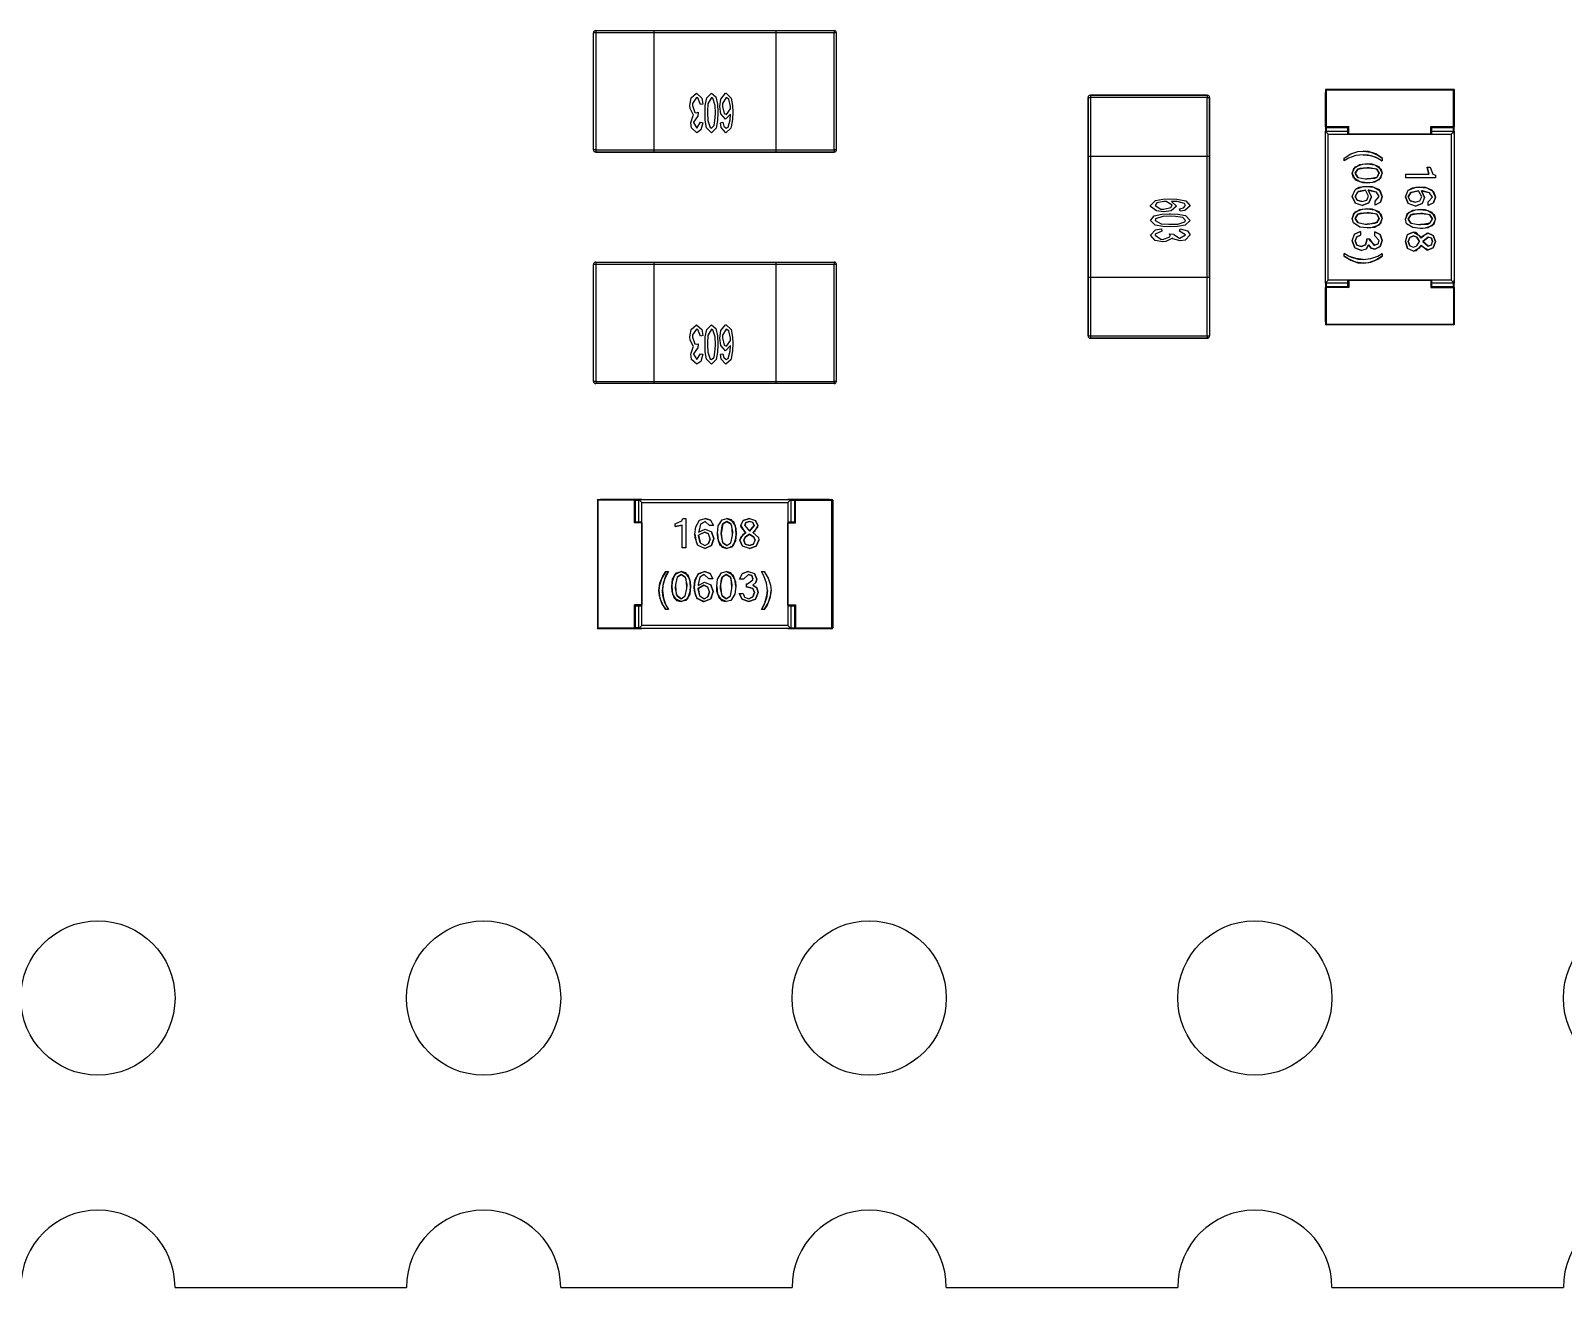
# Model space of a CAD drawing. Extents: x -18.2 to 17, y -12.1 to 12.1.
# Drawn here: x -0.63 to 9.46, y -12.06 to -3.79 of the extents above; entities that cross this region are included whole.
import ezdxf

# ---------------------------------------------------------------- set-up
doc = ezdxf.new("R2010")
doc.units = 0
doc.layers.get('0').update_dxf_attribs({"linetype": 'continuous'})

# ---------------------------------------------------------------- blocks, each defined once
blk = doc.blocks.new('SHAPE006')
at = {"layer": 'Step_Models', "color": 0}
for p, q in [((3.074, -4.576), (3.074, -3.806)), ((3.088, -3.791), (3.474, -3.791)), ((3.474, -3.806), (3.088, -3.806)), ((3.088, -3.806), (3.088, -4.576)), ((3.474, -3.791), (4.274, -3.791)), ((4.274, -3.806), (3.474, -3.806)), ((3.474, -4.576), (3.474, -3.806)), ((4.274, -3.791), (4.659, -3.791)), ((4.274, -3.806), (4.274, -4.576)), ((4.659, -3.806), (4.274, -3.806)), ((4.659, -4.576), (4.659, -3.806)), ((4.673, -3.806), (4.673, -4.576)), ((3.762, -4.328), (3.76, -4.357)), ((3.794, -4.275), (3.778, -4.278)), ((3.778, -4.394), (3.794, -4.397)), ((3.91, -4.397), (3.926, -4.394)), ((3.088, -4.576), (3.474, -4.576)), ((3.088, -4.591), (3.474, -4.591)), ((3.474, -4.591), (3.088, -4.591)), ((3.474, -4.576), (4.274, -4.576)), ((3.474, -4.591), (4.274, -4.591)), ((4.274, -4.591), (3.474, -4.591)), ((4.274, -4.576), (4.659, -4.576)), ((4.274, -4.591), (4.659, -4.591)), ((4.659, -4.591), (4.274, -4.591))]:
    blk.add_line(p, q, dxfattribs=at)
for points in [[(3.088, -3.806), (3.074, -3.806)], [(3.088, -3.791), (3.088, -3.806)], [(3.474, -3.806), (3.474, -3.791)], [(4.274, -3.791), (4.274, -3.806)], [(4.659, -3.791), (4.659, -3.806)], [(4.673, -3.806), (4.659, -3.806)], [(3.709, -4.283), (3.717, -4.234), (3.752, -4.203), (3.753, -4.203)], [(3.752, -4.232), (3.726, -4.27), (3.725, -4.284)], [(3.778, -4.278), (3.76, -4.234), (3.752, -4.232)], [(3.753, -4.203), (3.787, -4.235), (3.794, -4.275)], [(3.753, -4.203), (3.787, -4.235), (3.794, -4.275)], [(3.808, -4.333), (3.809, -4.283), (3.819, -4.234), (3.85, -4.203)], [(3.85, -4.232), (3.827, -4.273), (3.824, -4.322), (3.824, -4.333)], [(3.85, -4.232), (3.827, -4.273), (3.824, -4.322), (3.824, -4.333)], [(3.85, -4.203), (3.88, -4.227)], [(3.877, -4.333), (3.875, -4.283), (3.86, -4.236), (3.85, -4.232)], [(3.88, -4.227), (3.891, -4.276), (3.893, -4.326), (3.893, -4.333)], [(3.88, -4.227), (3.891, -4.276), (3.893, -4.326), (3.893, -4.333)], [(3.906, -4.291), (3.913, -4.241), (3.942, -4.203), (3.947, -4.203)], [(3.948, -4.232), (3.924, -4.271), (3.923, -4.29)], [(3.947, -4.203), (3.981, -4.235), (3.99, -4.284), (3.992, -4.326)], [(3.947, -4.203), (3.981, -4.235), (3.99, -4.284), (3.992, -4.326)], [(3.975, -4.291), (3.965, -4.243), (3.948, -4.232)], [(3.975, -4.291), (3.965, -4.243), (3.948, -4.232)], [(3.733, -4.347), (3.71, -4.304), (3.709, -4.283)], [(3.733, -4.347), (3.71, -4.304), (3.709, -4.283)], [(3.725, -4.284), (3.742, -4.329), (3.751, -4.331)], [(3.725, -4.284), (3.742, -4.329), (3.751, -4.331)], [(3.751, -4.331), (3.762, -4.328)], [(3.85, -4.463), (3.818, -4.43), (3.809, -4.381), (3.808, -4.333)], [(3.824, -4.333), (3.826, -4.383), (3.841, -4.429), (3.85, -4.433)], [(3.824, -4.333), (3.826, -4.383), (3.841, -4.429), (3.85, -4.433)], [(3.893, -4.333), (3.891, -4.383), (3.882, -4.432), (3.85, -4.463)], [(3.869, -4.416), (3.876, -4.366), (3.877, -4.333)], [(3.944, -4.374), (3.913, -4.339), (3.906, -4.291)], [(3.944, -4.374), (3.913, -4.339), (3.906, -4.291)], [(3.923, -4.29), (3.934, -4.337), (3.949, -4.344)], [(3.975, -4.34), (3.944, -4.374)], [(3.975, -4.34), (3.944, -4.374)], [(3.949, -4.344), (3.975, -4.306), (3.975, -4.291)], [(3.949, -4.344), (3.975, -4.306), (3.975, -4.291)], [(3.961, -4.426), (3.974, -4.377), (3.975, -4.34)], [(3.961, -4.426), (3.974, -4.377), (3.975, -4.34)], [(3.992, -4.326), (3.99, -4.376), (3.981, -4.425), (3.978, -4.434)], [(3.715, -4.398), (3.729, -4.35), (3.733, -4.347)], [(3.754, -4.463), (3.72, -4.431), (3.715, -4.398)], [(3.758, -4.357), (3.732, -4.394), (3.732, -4.396)], [(3.732, -4.396), (3.754, -4.433)], [(3.754, -4.433), (3.778, -4.394), (3.778, -4.394)], [(3.794, -4.397), (3.781, -4.445), (3.754, -4.463)], [(3.794, -4.397), (3.781, -4.445), (3.754, -4.463)], [(3.76, -4.357), (3.758, -4.357)], [(3.85, -4.433), (3.869, -4.416)], [(3.946, -4.463), (3.915, -4.429), (3.91, -4.397)], [(3.946, -4.463), (3.915, -4.429), (3.91, -4.397)], [(3.926, -4.394), (3.932, -4.42)], [(3.932, -4.42), (3.947, -4.433)], [(3.978, -4.434), (3.946, -4.463)], [(3.947, -4.433), (3.961, -4.426)], [(3.947, -4.433), (3.961, -4.426)], [(3.088, -4.576), (3.074, -4.576)], [(3.088, -4.576), (3.088, -4.591)], [(3.474, -4.591), (3.474, -4.576)], [(4.274, -4.576), (4.274, -4.591)], [(4.659, -4.576), (4.659, -4.591)], [(4.673, -4.576), (4.659, -4.576)]]:
    blk.add_lwpolyline(points, dxfattribs=at)
for centre, start, end in [((3.088, -3.806), 90, 180), ((3.088, -3.806), 90, 180), ((3.088, -3.806), 90, 180), ((3.088, -3.806), 90, 180), ((4.659, -3.806), 0, 90), ((4.659, -3.806), 0, 90), ((4.659, -3.806), 0, 90), ((4.659, -3.806), 0, 90), ((3.088, -4.576), -180, -90), ((3.088, -4.576), -180, -90), ((3.088, -4.576), -180, -90), ((3.088, -4.576), -180, -90), ((4.659, -4.576), -90, 0), ((4.659, -4.576), -90, 0)]:
    blk.add_arc(centre, 0.015, start, end, dxfattribs=at)
blk = doc.blocks.new('SHAPE012')
at = {"layer": 'Step_Models', "color": 0}
for p, q in [((3.074, -6.1), (3.074, -5.33)), ((3.088, -5.315), (3.474, -5.315)), ((3.474, -5.33), (3.088, -5.33)), ((3.088, -5.33), (3.088, -6.1)), ((3.474, -5.315), (4.274, -5.315)), ((4.274, -5.33), (3.474, -5.33)), ((3.474, -6.1), (3.474, -5.33)), ((4.274, -5.315), (4.659, -5.315)), ((4.274, -5.33), (4.274, -6.1)), ((4.659, -5.33), (4.274, -5.33)), ((4.659, -6.1), (4.659, -5.33)), ((4.673, -5.33), (4.673, -6.1)), ((3.762, -5.852), (3.76, -5.881)), ((3.794, -5.799), (3.778, -5.802)), ((3.778, -5.918), (3.794, -5.921)), ((3.91, -5.921), (3.926, -5.918)), ((3.088, -6.1), (3.474, -6.1)), ((3.474, -6.115), (3.088, -6.115)), ((3.474, -6.1), (4.274, -6.1)), ((4.274, -6.115), (3.474, -6.115)), ((4.274, -6.1), (4.659, -6.1)), ((4.659, -6.115), (4.274, -6.115))]:
    blk.add_line(p, q, dxfattribs=at)
for points in [[(3.088, -5.33), (3.074, -5.33)], [(3.088, -5.315), (3.088, -5.33)], [(3.474, -5.33), (3.474, -5.315)], [(4.274, -5.315), (4.274, -5.33)], [(4.659, -5.315), (4.659, -5.33)], [(4.673, -5.33), (4.659, -5.33)], [(3.709, -5.807), (3.717, -5.758), (3.752, -5.727), (3.753, -5.727)], [(3.753, -5.727), (3.787, -5.759), (3.794, -5.799)], [(3.753, -5.727), (3.787, -5.759), (3.794, -5.799)], [(3.808, -5.857), (3.809, -5.807), (3.819, -5.758), (3.85, -5.727)], [(3.85, -5.727), (3.88, -5.751)], [(3.88, -5.751), (3.891, -5.8), (3.893, -5.85), (3.893, -5.857)], [(3.88, -5.751), (3.891, -5.8), (3.893, -5.85), (3.893, -5.857)], [(3.906, -5.815), (3.913, -5.765), (3.942, -5.727), (3.947, -5.727)], [(3.947, -5.727), (3.981, -5.759), (3.99, -5.808), (3.992, -5.85)], [(3.947, -5.727), (3.981, -5.759), (3.99, -5.808), (3.992, -5.85)], [(3.733, -5.871), (3.71, -5.828), (3.709, -5.807)], [(3.733, -5.871), (3.71, -5.828), (3.709, -5.807)], [(3.752, -5.756), (3.726, -5.794), (3.725, -5.808)], [(3.725, -5.808), (3.742, -5.853), (3.751, -5.855)], [(3.725, -5.808), (3.742, -5.853), (3.751, -5.855)], [(3.751, -5.855), (3.762, -5.852)], [(3.778, -5.802), (3.76, -5.758), (3.752, -5.756)], [(3.85, -5.756), (3.827, -5.797), (3.824, -5.846), (3.824, -5.857)], [(3.85, -5.756), (3.827, -5.797), (3.824, -5.846), (3.824, -5.857)], [(3.877, -5.857), (3.875, -5.807), (3.86, -5.76), (3.85, -5.756)], [(3.944, -5.898), (3.913, -5.863), (3.906, -5.815)], [(3.944, -5.898), (3.913, -5.863), (3.906, -5.815)], [(3.948, -5.756), (3.924, -5.795), (3.923, -5.814)], [(3.923, -5.814), (3.934, -5.861), (3.949, -5.868)], [(3.975, -5.815), (3.965, -5.767), (3.948, -5.756)], [(3.975, -5.815), (3.965, -5.767), (3.948, -5.756)], [(3.949, -5.868), (3.975, -5.83), (3.975, -5.815)], [(3.949, -5.868), (3.975, -5.83), (3.975, -5.815)], [(3.992, -5.85), (3.99, -5.9), (3.981, -5.949), (3.978, -5.958)], [(3.715, -5.922), (3.729, -5.874), (3.733, -5.871)], [(3.754, -5.987), (3.72, -5.955), (3.715, -5.922)], [(3.758, -5.881), (3.732, -5.918), (3.732, -5.92)], [(3.732, -5.92), (3.754, -5.957)], [(3.754, -5.957), (3.778, -5.918), (3.778, -5.918)], [(3.794, -5.921), (3.781, -5.969), (3.754, -5.987)], [(3.794, -5.921), (3.781, -5.969), (3.754, -5.987)], [(3.76, -5.881), (3.758, -5.881)], [(3.85, -5.987), (3.818, -5.954), (3.809, -5.905), (3.808, -5.857)], [(3.824, -5.857), (3.826, -5.907), (3.841, -5.953), (3.85, -5.957)], [(3.824, -5.857), (3.826, -5.907), (3.841, -5.953), (3.85, -5.957)], [(3.893, -5.857), (3.891, -5.907), (3.882, -5.956), (3.85, -5.987)], [(3.85, -5.957), (3.869, -5.94)], [(3.869, -5.94), (3.876, -5.89), (3.877, -5.857)], [(3.946, -5.987), (3.915, -5.953), (3.91, -5.921)], [(3.946, -5.987), (3.915, -5.953), (3.91, -5.921)], [(3.926, -5.918), (3.932, -5.944)], [(3.932, -5.944), (3.947, -5.957)], [(3.975, -5.864), (3.944, -5.898)], [(3.975, -5.864), (3.944, -5.898)], [(3.947, -5.957), (3.961, -5.95)], [(3.947, -5.957), (3.961, -5.95)], [(3.961, -5.95), (3.974, -5.901), (3.975, -5.864)], [(3.961, -5.95), (3.974, -5.901), (3.975, -5.864)], [(3.978, -5.958), (3.946, -5.987)], [(3.088, -6.1), (3.074, -6.1)], [(3.088, -6.1), (3.088, -6.115)], [(3.474, -6.115), (3.474, -6.1)], [(4.274, -6.1), (4.274, -6.115)], [(4.659, -6.1), (4.659, -6.115)], [(4.673, -6.1), (4.659, -6.1)]]:
    blk.add_lwpolyline(points, dxfattribs=at)
for centre, start, end in [((3.088, -5.33), 90, 180), ((3.088, -5.33), 90, 180), ((3.088, -5.33), 90, 180), ((3.088, -5.33), 90, 180), ((4.659, -5.33), 0, 90), ((4.659, -5.33), 0, 90), ((3.088, -6.1), -180, -90), ((3.088, -6.1), -180, -90), ((3.088, -6.1), -180, -90), ((3.088, -6.1), -180, -90), ((4.659, -6.1), -90, 0), ((4.659, -6.1), -90, 0)]:
    blk.add_arc(centre, 0.015, start, end, dxfattribs=at)
blk = doc.blocks.new('SHAPE013')
at = {"layer": 'Step_Models', "color": 0}
for p, q in [((6.331, -4.617), (6.331, -4.231)), ((6.331, -4.231), (6.331, -4.617)), ((6.346, -4.216), (7.116, -4.216)), ((7.116, -4.216), (6.346, -4.216)), ((6.346, -4.231), (6.346, -4.617)), ((7.116, -4.231), (6.346, -4.231)), ((7.116, -4.617), (7.116, -4.231)), ((7.131, -4.617), (7.131, -4.231)), ((7.131, -4.231), (7.131, -4.617)), ((6.331, -5.417), (6.331, -4.617)), ((6.331, -4.617), (6.331, -5.417)), ((6.346, -4.617), (7.116, -4.617)), ((6.346, -4.617), (6.346, -5.417)), ((7.116, -5.417), (7.116, -4.617)), ((7.131, -5.417), (7.131, -4.617)), ((7.131, -4.617), (7.131, -5.417)), ((6.937, -4.98), (6.934, -4.964)), ((6.815, -5.096), (6.818, -5.112)), ((6.868, -5.128), (6.897, -5.13)), ((6.934, -5.112), (6.937, -5.096)), ((6.331, -5.417), (6.331, -5.801)), ((6.331, -5.801), (6.331, -5.417)), ((7.116, -5.417), (6.346, -5.417)), ((6.346, -5.417), (6.346, -5.801)), ((7.116, -5.801), (7.116, -5.417)), ((7.131, -5.417), (7.131, -5.801)), ((6.346, -5.801), (7.116, -5.801)), ((6.346, -5.816), (7.116, -5.816)), ((7.116, -5.816), (6.346, -5.816))]:
    blk.add_line(p, q, dxfattribs=at)
for points in [[(6.331, -4.231), (6.346, -4.231)], [(6.346, -4.216), (6.346, -4.231)], [(7.116, -4.216), (7.116, -4.231)], [(7.116, -4.231), (7.131, -4.231)], [(6.331, -4.617), (6.346, -4.617)], [(7.116, -4.617), (7.131, -4.617)], [(6.743, -4.943), (6.775, -4.909), (6.824, -4.9), (6.866, -4.898)], [(6.743, -4.943), (6.775, -4.909), (6.824, -4.9), (6.866, -4.898)], [(6.831, -4.984), (6.781, -4.977), (6.743, -4.948), (6.743, -4.943)], [(6.831, -4.915), (6.783, -4.925), (6.772, -4.942)], [(6.772, -4.942), (6.811, -4.966), (6.83, -4.967)], [(6.83, -4.967), (6.877, -4.956), (6.884, -4.941)], [(6.83, -4.967), (6.877, -4.956), (6.884, -4.941)], [(6.884, -4.941), (6.846, -4.915), (6.831, -4.915)], [(6.914, -4.946), (6.879, -4.977), (6.831, -4.984)], [(6.866, -4.898), (6.916, -4.9), (6.965, -4.909), (6.974, -4.912)], [(6.866, -4.898), (6.916, -4.9), (6.965, -4.909), (6.974, -4.912)], [(6.966, -4.929), (6.917, -4.916), (6.88, -4.915)], [(6.88, -4.915), (6.914, -4.946)], [(6.88, -4.915), (6.914, -4.946)], [(6.966, -4.929), (6.917, -4.916), (6.88, -4.915)], [(7.003, -4.944), (6.969, -4.975), (6.937, -4.98)], [(6.96, -4.958), (6.973, -4.943)], [(6.973, -4.943), (6.966, -4.929)], [(6.973, -4.943), (6.966, -4.929)], [(6.974, -4.912), (7.003, -4.944)], [(6.974, -4.912), (7.003, -4.944)], [(6.743, -5.04), (6.767, -5.01)], [(6.873, -5.082), (6.823, -5.081), (6.774, -5.071), (6.743, -5.04)], [(6.873, -5.082), (6.823, -5.081), (6.774, -5.071), (6.743, -5.04)], [(6.767, -5.01), (6.816, -4.999), (6.866, -4.997), (6.873, -4.997)], [(6.873, -5.013), (6.823, -5.015), (6.776, -5.03), (6.772, -5.04)], [(6.772, -5.04), (6.813, -5.063), (6.862, -5.066), (6.873, -5.066)], [(6.873, -4.997), (6.923, -4.999), (6.972, -5.008), (7.003, -5.04)], [(6.956, -5.021), (6.906, -5.014), (6.873, -5.013)], [(6.956, -5.021), (6.906, -5.014), (6.873, -5.013)], [(7.003, -5.04), (6.97, -5.072), (6.921, -5.081), (6.873, -5.082)], [(7.003, -5.04), (6.97, -5.072), (6.921, -5.081), (6.873, -5.082)], [(6.873, -5.066), (6.923, -5.064), (6.969, -5.049), (6.973, -5.04)], [(6.873, -5.066), (6.923, -5.064), (6.969, -5.049), (6.973, -5.04)], [(6.934, -4.964), (6.96, -4.958)], [(6.934, -4.964), (6.96, -4.958)], [(6.973, -5.04), (6.956, -5.021)], [(6.743, -5.137), (6.775, -5.103), (6.815, -5.096)], [(6.823, -5.181), (6.774, -5.173), (6.743, -5.138), (6.743, -5.137)], [(6.823, -5.181), (6.774, -5.173), (6.743, -5.138), (6.743, -5.137)], [(6.818, -5.112), (6.774, -5.13), (6.772, -5.138)], [(6.818, -5.112), (6.774, -5.13), (6.772, -5.138)], [(6.772, -5.138), (6.81, -5.164), (6.824, -5.165)], [(6.824, -5.165), (6.869, -5.148), (6.871, -5.139)], [(6.824, -5.165), (6.869, -5.148), (6.871, -5.139)], [(6.871, -5.139), (6.868, -5.128)], [(6.871, -5.139), (6.868, -5.128)], [(6.897, -5.13), (6.897, -5.132)], [(6.897, -5.132), (6.934, -5.158), (6.936, -5.158)], [(6.973, -5.136), (6.934, -5.112), (6.934, -5.112)], [(6.973, -5.136), (6.934, -5.112), (6.934, -5.112)], [(6.936, -5.158), (6.973, -5.136)], [(6.937, -5.096), (6.985, -5.109), (7.003, -5.136)], [(7.003, -5.136), (6.971, -5.17), (6.938, -5.175)], [(7.003, -5.136), (6.971, -5.17), (6.938, -5.175)], [(6.887, -5.157), (6.844, -5.18), (6.823, -5.181)], [(6.887, -5.157), (6.844, -5.18), (6.823, -5.181)], [(6.938, -5.175), (6.89, -5.161), (6.887, -5.157)], [(6.938, -5.175), (6.89, -5.161), (6.887, -5.157)], [(6.346, -5.417), (6.331, -5.417)], [(7.131, -5.417), (7.116, -5.417)], [(6.331, -5.801), (6.346, -5.801)], [(6.346, -5.801), (6.346, -5.816)], [(7.116, -5.801), (7.131, -5.801)], [(7.116, -5.801), (7.116, -5.816)]]:
    blk.add_lwpolyline(points, dxfattribs=at)
for centre, start, end in [((6.346, -4.231), 90, 180), ((6.346, -4.231), 90, 180), ((6.346, -4.231), 90, 180), ((6.346, -4.231), 90, 180), ((7.116, -4.231), 0, 90), ((7.116, -4.231), 0, 90), ((6.346, -5.801), -180, -90), ((6.346, -5.801), -180, -90), ((6.346, -5.801), -180, -90), ((6.346, -5.801), -180, -90), ((7.116, -5.801), -90, 0), ((7.116, -5.801), -90, 0)]:
    blk.add_arc(centre, 0.015, start, end, dxfattribs=at)
blk = doc.blocks.new('SHAPE015')
at = {"layer": 'Step_Models', "color": 0}
for p, q in [((3.099, -6.883), (3.099, -7.723)), ((3.103, -6.878), (3.344, -6.878)), ((3.344, -6.883), (3.103, -6.883)), ((3.103, -6.883), (3.103, -7.723)), ((3.119, -6.878), (3.344, -6.878)), ((3.393, -6.878), (3.119, -6.878)), ((3.344, -7.032), (3.344, -6.883)), ((3.349, -6.883), (3.373, -6.883)), ((3.349, -6.883), (3.349, -7.027)), ((3.349, -7.027), (3.349, -6.883)), ((3.373, -6.878), (4.373, -6.878)), ((3.373, -6.883), (3.373, -6.878)), ((3.373, -6.878), (3.393, -6.897)), ((3.373, -7.027), (3.373, -6.883)), ((3.393, -6.897), (4.354, -6.897)), ((3.393, -7.707), (3.393, -6.897)), ((4.628, -6.878), (4.354, -6.878)), ((4.373, -6.878), (4.354, -6.897)), ((4.354, -6.897), (4.354, -7.707)), ((4.373, -6.878), (4.373, -6.883)), ((4.373, -6.883), (4.399, -6.883)), ((4.373, -6.883), (4.373, -7.027)), ((4.399, -7.027), (4.399, -6.883)), ((4.399, -6.883), (4.399, -7.027)), ((4.404, -6.878), (4.628, -6.878)), ((4.404, -6.878), (4.644, -6.878)), ((4.404, -6.883), (4.644, -6.883)), ((4.404, -7.032), (4.404, -6.883)), ((4.644, -7.723), (4.644, -6.883)), ((4.649, -6.883), (4.649, -7.723)), ((4.649, -6.883), (4.649, -7.723)), ((3.393, -7.032), (3.344, -7.032)), ((3.349, -7.027), (3.373, -7.027)), ((3.389, -7.027), (3.349, -7.027)), ((3.373, -7.027), (3.389, -7.027)), ((3.393, -7.032), (3.393, -7.572)), ((3.611, -7.056), (3.611, -7.037)), ((3.657, -7.197), (3.657, -7.046)), ((3.662, -7.002), (3.681, -7.002)), ((3.681, -7.002), (3.681, -7.197)), ((3.863, -7.05), (3.838, -7.05)), ((4.354, -7.572), (4.354, -7.032)), ((4.354, -7.032), (4.404, -7.032)), ((4.358, -7.027), (4.373, -7.027)), ((4.399, -7.027), (4.358, -7.027)), ((4.373, -7.027), (4.399, -7.027)), ((3.681, -7.197), (3.657, -7.197)), ((3.55, -7.352), (3.567, -7.352)), ((4.18, -7.352), (4.197, -7.352)), ((3.859, -7.4), (3.834, -7.4)), ((4.061, -7.402), (4.036, -7.402)), ((4.082, -7.454), (4.082, -7.434)), ((4.082, -7.434), (4.088, -7.434)), ((4.092, -7.454), (4.082, -7.454)), ((4.034, -7.496), (4.059, -7.496)), ((3.393, -7.572), (3.344, -7.572)), ((3.344, -7.723), (3.344, -7.572)), ((3.349, -7.577), (3.349, -7.723)), ((3.349, -7.723), (3.349, -7.577)), ((3.349, -7.577), (3.389, -7.577)), ((3.373, -7.723), (3.373, -7.577)), ((3.567, -7.603), (3.55, -7.603)), ((4.197, -7.603), (4.18, -7.603)), ((4.354, -7.572), (4.404, -7.572)), ((4.358, -7.577), (4.399, -7.577)), ((4.373, -7.577), (4.373, -7.723)), ((4.399, -7.723), (4.399, -7.577)), ((4.399, -7.577), (4.399, -7.723)), ((4.404, -7.572), (4.404, -7.723)), ((3.103, -7.723), (3.344, -7.723)), ((3.103, -7.728), (3.344, -7.728)), ((3.119, -7.728), (3.393, -7.728)), ((3.344, -7.728), (3.119, -7.728)), ((3.373, -7.723), (3.349, -7.723)), ((3.349, -7.723), (3.373, -7.723)), ((3.373, -7.728), (3.393, -7.707)), ((3.373, -7.728), (3.373, -7.723)), ((4.373, -7.728), (3.373, -7.728)), ((4.354, -7.707), (3.393, -7.707)), ((4.354, -7.707), (4.373, -7.728)), ((4.354, -7.728), (4.628, -7.728)), ((4.373, -7.723), (4.399, -7.723)), ((4.373, -7.723), (4.373, -7.728)), ((4.404, -7.723), (4.644, -7.723)), ((4.628, -7.728), (4.404, -7.728)), ((4.404, -7.728), (4.644, -7.728))]:
    blk.add_line(p, q, dxfattribs=at)
for points in [[(3.103, -6.883), (3.099, -6.883)], [(3.103, -6.878), (3.103, -6.883)], [(3.344, -6.878), (3.349, -6.883)], [(3.344, -6.878), (3.344, -6.883)], [(3.349, -6.883), (3.344, -6.883)], [(4.399, -6.883), (4.404, -6.883)], [(4.404, -6.878), (4.404, -6.883)], [(4.644, -6.883), (4.644, -6.878)], [(4.644, -6.883), (4.649, -6.883)], [(3.349, -7.027), (3.344, -7.032)], [(3.389, -7.027), (3.393, -7.032)], [(3.611, -7.037), (3.655, -7.019), (3.662, -7.002)], [(3.657, -7.046), (3.611, -7.056)], [(3.611, -7.056), (3.657, -7.046)], [(3.742, -7.107), (3.747, -7.058), (3.771, -7.015), (3.809, -7.002)], [(3.779, -7.04), (3.767, -7.088), (3.766, -7.094)], [(3.808, -7.022), (3.779, -7.04)], [(3.779, -7.04), (3.808, -7.022)], [(3.838, -7.05), (3.808, -7.022)], [(3.809, -7.002), (3.845, -7.014)], [(3.845, -7.014), (3.809, -7.002)], [(3.845, -7.014), (3.863, -7.05)], [(3.89, -7.101), (3.895, -7.052), (3.921, -7.011), (3.952, -7.002)], [(3.915, -7.101), (3.92, -7.052), (3.925, -7.039)], [(3.925, -7.039), (3.916, -7.088), (3.915, -7.101)], [(3.925, -7.039), (3.952, -7.022)], [(3.952, -7.022), (3.925, -7.039)], [(3.952, -7.002), (3.996, -7.023), (4.012, -7.069), (4.014, -7.101)], [(4.014, -7.101), (4.009, -7.052), (3.983, -7.011), (3.952, -7.002)], [(3.952, -7.022), (3.979, -7.039)], [(3.979, -7.039), (3.952, -7.022)], [(3.979, -7.039), (3.989, -7.088), (3.989, -7.101)], [(3.989, -7.101), (3.984, -7.052), (3.979, -7.039)], [(4.045, -7.05), (4.06, -7.016)], [(4.077, -7.096), (4.046, -7.059), (4.045, -7.05)], [(4.045, -7.05), (4.069, -7.091), (4.077, -7.096)], [(4.06, -7.016), (4.1, -7.002)], [(4.1, -7.002), (4.06, -7.016)], [(4.07, -7.05), (4.078, -7.029)], [(4.078, -7.029), (4.07, -7.05)], [(4.07, -7.05), (4.1, -7.086), (4.1, -7.086)], [(4.078, -7.029), (4.1, -7.022)], [(4.1, -7.022), (4.078, -7.029)], [(4.1, -7.002), (4.141, -7.016)], [(4.123, -7.029), (4.1, -7.022)], [(4.131, -7.05), (4.101, -7.086), (4.1, -7.086)], [(4.1, -7.086), (4.131, -7.05), (4.131, -7.05)], [(4.123, -7.029), (4.131, -7.05)], [(4.131, -7.05), (4.123, -7.029)], [(4.156, -7.05), (4.132, -7.091), (4.124, -7.096)], [(4.124, -7.096), (4.155, -7.059), (4.156, -7.05)], [(4.141, -7.016), (4.156, -7.05)], [(4.156, -7.05), (4.141, -7.016)], [(4.354, -7.032), (4.358, -7.027)], [(4.399, -7.027), (4.404, -7.032)], [(3.759, -7.176), (3.743, -7.129), (3.742, -7.107)], [(3.742, -7.107), (3.749, -7.156), (3.759, -7.176)], [(3.766, -7.094), (3.81, -7.073)], [(3.806, -7.092), (3.766, -7.113)], [(3.777, -7.163), (3.766, -7.115), (3.766, -7.113)], [(3.766, -7.113), (3.776, -7.161), (3.777, -7.163)], [(3.777, -7.163), (3.806, -7.181)], [(3.806, -7.092), (3.832, -7.104)], [(3.832, -7.104), (3.806, -7.092)], [(3.81, -7.073), (3.85, -7.09)], [(3.841, -7.136), (3.832, -7.104)], [(3.841, -7.136), (3.832, -7.168)], [(3.832, -7.168), (3.841, -7.136)], [(3.85, -7.09), (3.867, -7.134)], [(3.867, -7.134), (3.85, -7.09)], [(3.867, -7.134), (3.85, -7.181), (3.85, -7.181)], [(3.85, -7.181), (3.867, -7.135), (3.867, -7.134)], [(3.952, -7.2), (3.908, -7.18), (3.892, -7.133), (3.89, -7.101)], [(3.89, -7.101), (3.895, -7.151), (3.922, -7.192), (3.952, -7.2)], [(3.925, -7.163), (3.916, -7.114), (3.915, -7.101)], [(3.915, -7.101), (3.92, -7.151), (3.925, -7.163)], [(3.952, -7.181), (3.925, -7.163)], [(3.925, -7.163), (3.952, -7.181)], [(4.014, -7.101), (4.009, -7.151), (3.982, -7.192), (3.952, -7.2)], [(3.952, -7.2), (3.996, -7.18), (4.012, -7.133), (4.014, -7.101)], [(3.952, -7.181), (3.979, -7.163)], [(3.979, -7.163), (3.989, -7.114), (3.989, -7.101)], [(4.037, -7.146), (4.062, -7.105), (4.077, -7.096)], [(4.077, -7.096), (4.041, -7.129), (4.037, -7.146)], [(4.055, -7.185), (4.037, -7.146)], [(4.037, -7.146), (4.055, -7.185)], [(4.063, -7.146), (4.072, -7.125)], [(4.072, -7.125), (4.063, -7.146)], [(4.073, -7.171), (4.063, -7.146)], [(4.063, -7.146), (4.073, -7.171)], [(4.072, -7.125), (4.1, -7.107)], [(4.1, -7.107), (4.072, -7.125)], [(4.1, -7.107), (4.129, -7.125)], [(4.129, -7.125), (4.1, -7.107)], [(4.124, -7.096), (4.16, -7.129), (4.163, -7.146)], [(4.128, -7.171), (4.138, -7.146)], [(4.129, -7.125), (4.138, -7.146)], [(4.138, -7.146), (4.129, -7.125)], [(4.163, -7.146), (4.146, -7.185)], [(4.146, -7.185), (4.163, -7.146)], [(3.807, -7.2), (3.762, -7.181), (3.759, -7.176)], [(3.806, -7.181), (3.832, -7.168)], [(3.85, -7.181), (3.807, -7.2)], [(3.807, -7.2), (3.85, -7.181)], [(4.1, -7.2), (4.055, -7.185)], [(4.1, -7.181), (4.073, -7.171)], [(4.073, -7.171), (4.1, -7.181)], [(4.128, -7.171), (4.1, -7.181)], [(4.1, -7.181), (4.128, -7.171)], [(4.146, -7.185), (4.1, -7.2)], [(4.1, -7.2), (4.146, -7.185)], [(3.504, -7.478), (3.511, -7.428), (3.53, -7.382), (3.55, -7.352)], [(3.55, -7.352), (3.524, -7.395), (3.508, -7.442), (3.504, -7.478)], [(3.567, -7.352), (3.544, -7.397), (3.531, -7.445), (3.528, -7.478)], [(3.528, -7.478), (3.534, -7.428), (3.551, -7.381), (3.567, -7.352)], [(3.589, -7.451), (3.594, -7.402), (3.62, -7.361), (3.651, -7.352)], [(3.651, -7.352), (3.607, -7.373), (3.591, -7.419), (3.589, -7.451)], [(3.651, -7.352), (3.695, -7.373), (3.711, -7.419), (3.713, -7.451)], [(3.713, -7.451), (3.708, -7.402), (3.682, -7.361), (3.651, -7.352)], [(3.737, -7.457), (3.742, -7.408), (3.766, -7.365), (3.805, -7.352)], [(3.805, -7.352), (3.76, -7.371), (3.74, -7.416), (3.737, -7.457)], [(3.805, -7.352), (3.841, -7.364)], [(3.841, -7.364), (3.805, -7.352)], [(3.841, -7.364), (3.859, -7.4)], [(3.859, -7.4), (3.841, -7.364)], [(3.886, -7.451), (3.891, -7.402), (3.917, -7.361), (3.948, -7.352)], [(3.948, -7.352), (3.991, -7.373), (4.008, -7.419), (4.01, -7.451)], [(4.01, -7.451), (4.004, -7.402), (3.978, -7.361), (3.948, -7.352)], [(4.036, -7.402), (4.055, -7.365)], [(4.055, -7.365), (4.093, -7.352)], [(4.093, -7.352), (4.055, -7.365)], [(4.093, -7.352), (4.134, -7.366)], [(4.134, -7.366), (4.149, -7.402)], [(4.149, -7.402), (4.134, -7.366)], [(4.219, -7.478), (4.213, -7.428), (4.196, -7.381), (4.18, -7.352)], [(4.197, -7.352), (4.223, -7.395), (4.239, -7.442), (4.243, -7.478)], [(3.651, -7.55), (3.607, -7.53), (3.591, -7.483), (3.589, -7.451)], [(3.589, -7.451), (3.594, -7.501), (3.621, -7.542), (3.651, -7.55)], [(3.624, -7.389), (3.614, -7.438), (3.614, -7.451)], [(3.624, -7.513), (3.614, -7.464), (3.614, -7.451)], [(3.614, -7.451), (3.619, -7.501), (3.624, -7.513)], [(3.624, -7.389), (3.651, -7.372)], [(3.651, -7.372), (3.624, -7.389)], [(3.651, -7.372), (3.678, -7.389)], [(3.678, -7.389), (3.651, -7.372)], [(3.713, -7.451), (3.708, -7.501), (3.681, -7.542), (3.651, -7.55)], [(3.651, -7.55), (3.695, -7.53), (3.711, -7.483), (3.713, -7.451)], [(3.678, -7.389), (3.688, -7.438), (3.688, -7.451)], [(3.688, -7.451), (3.683, -7.402), (3.678, -7.389)], [(3.678, -7.513), (3.688, -7.464), (3.688, -7.451)], [(3.754, -7.526), (3.738, -7.479), (3.737, -7.457)], [(3.737, -7.457), (3.744, -7.506), (3.754, -7.526)], [(3.775, -7.39), (3.762, -7.438), (3.762, -7.444)], [(3.762, -7.444), (3.805, -7.423)], [(3.762, -7.463), (3.801, -7.442)], [(3.801, -7.442), (3.762, -7.463)], [(3.773, -7.513), (3.762, -7.465), (3.762, -7.463)], [(3.762, -7.463), (3.772, -7.511), (3.773, -7.513)], [(3.803, -7.372), (3.775, -7.39)], [(3.801, -7.442), (3.827, -7.454)], [(3.827, -7.454), (3.801, -7.442)], [(3.834, -7.4), (3.803, -7.372)], [(3.803, -7.372), (3.834, -7.4)], [(3.805, -7.423), (3.846, -7.44)], [(3.837, -7.486), (3.827, -7.454)], [(3.846, -7.44), (3.862, -7.484)], [(3.862, -7.484), (3.846, -7.44)], [(3.948, -7.55), (3.904, -7.53), (3.887, -7.483), (3.886, -7.451)], [(3.886, -7.451), (3.891, -7.501), (3.917, -7.542), (3.948, -7.55)], [(3.911, -7.451), (3.916, -7.402), (3.92, -7.389)], [(3.92, -7.389), (3.911, -7.438), (3.911, -7.451)], [(3.92, -7.513), (3.911, -7.464), (3.911, -7.451)], [(3.911, -7.451), (3.916, -7.501), (3.92, -7.513)], [(3.92, -7.389), (3.948, -7.372)], [(3.948, -7.372), (3.92, -7.389)], [(3.948, -7.372), (3.975, -7.389)], [(3.975, -7.389), (3.948, -7.372)], [(4.01, -7.451), (4.004, -7.501), (3.978, -7.542), (3.948, -7.55)], [(3.975, -7.389), (3.984, -7.438), (3.984, -7.451)], [(3.984, -7.451), (3.98, -7.402), (3.975, -7.389)], [(3.975, -7.513), (3.984, -7.464), (3.984, -7.451)], [(4.094, -7.372), (4.061, -7.402)], [(4.061, -7.402), (4.094, -7.372)], [(4.088, -7.434), (4.123, -7.407), (4.124, -7.401)], [(4.123, -7.463), (4.092, -7.454)], [(4.092, -7.454), (4.123, -7.463)], [(4.116, -7.379), (4.094, -7.372)], [(4.094, -7.372), (4.116, -7.379)], [(4.124, -7.401), (4.116, -7.379)], [(4.116, -7.379), (4.124, -7.401)], [(4.142, -7.425), (4.122, -7.442)], [(4.122, -7.442), (4.142, -7.425)], [(4.122, -7.442), (4.149, -7.459)], [(4.149, -7.459), (4.122, -7.442)], [(4.133, -7.491), (4.123, -7.463)], [(4.123, -7.463), (4.133, -7.491)], [(4.149, -7.402), (4.142, -7.425)], [(4.142, -7.425), (4.149, -7.402)], [(4.149, -7.459), (4.159, -7.49)], [(4.159, -7.49), (4.149, -7.459)], [(3.55, -7.603), (3.524, -7.56), (3.508, -7.513), (3.504, -7.478)], [(3.504, -7.478), (3.511, -7.527), (3.531, -7.573), (3.55, -7.603)], [(3.528, -7.478), (3.534, -7.527), (3.551, -7.574), (3.567, -7.603)], [(3.567, -7.603), (3.544, -7.558), (3.531, -7.51), (3.528, -7.478)], [(3.651, -7.531), (3.624, -7.513)], [(3.624, -7.513), (3.651, -7.531)], [(3.651, -7.531), (3.678, -7.513)], [(3.803, -7.55), (3.758, -7.531), (3.754, -7.526)], [(3.754, -7.526), (3.797, -7.55), (3.803, -7.55)], [(3.773, -7.513), (3.802, -7.531)], [(3.827, -7.518), (3.802, -7.531)], [(3.802, -7.531), (3.827, -7.518)], [(3.846, -7.531), (3.803, -7.55)], [(3.803, -7.55), (3.846, -7.531)], [(3.837, -7.486), (3.827, -7.518)], [(3.827, -7.518), (3.837, -7.486)], [(3.862, -7.484), (3.846, -7.531), (3.846, -7.531)], [(3.846, -7.531), (3.862, -7.485), (3.862, -7.484)], [(3.948, -7.531), (3.92, -7.513)], [(3.92, -7.513), (3.948, -7.531)], [(3.948, -7.531), (3.975, -7.513)], [(4.052, -7.535), (4.034, -7.496)], [(4.034, -7.496), (4.052, -7.535)], [(4.096, -7.55), (4.052, -7.535)], [(4.052, -7.535), (4.096, -7.55)], [(4.059, -7.496), (4.068, -7.52)], [(4.068, -7.52), (4.096, -7.531)], [(4.096, -7.531), (4.123, -7.519)], [(4.123, -7.519), (4.096, -7.531)], [(4.141, -7.533), (4.096, -7.55)], [(4.096, -7.55), (4.141, -7.533)], [(4.123, -7.519), (4.133, -7.491)], [(4.133, -7.491), (4.123, -7.519)], [(4.159, -7.49), (4.141, -7.533)], [(4.141, -7.533), (4.159, -7.49)], [(4.18, -7.603), (4.203, -7.558), (4.216, -7.51), (4.219, -7.478)], [(4.219, -7.478), (4.213, -7.527), (4.196, -7.574), (4.18, -7.603)], [(4.243, -7.478), (4.236, -7.527), (4.217, -7.573), (4.197, -7.603)], [(4.197, -7.603), (4.223, -7.56), (4.239, -7.513), (4.243, -7.478)], [(3.344, -7.572), (3.349, -7.577)], [(3.393, -7.572), (3.389, -7.577)], [(4.358, -7.577), (4.354, -7.572)], [(4.399, -7.577), (4.404, -7.572)], [(3.099, -7.723), (3.103, -7.723)], [(3.103, -7.723), (3.103, -7.728)], [(3.349, -7.723), (3.344, -7.728)], [(3.344, -7.728), (3.344, -7.723)], [(3.344, -7.723), (3.349, -7.723)], [(4.404, -7.723), (4.399, -7.723)], [(4.404, -7.723), (4.404, -7.728)], [(4.644, -7.728), (4.644, -7.723)], [(4.644, -7.723), (4.649, -7.723)]]:
    blk.add_lwpolyline(points, dxfattribs=at)
for centre, start, end in [((3.103, -6.883), 90, -180), ((3.103, -6.883), 90, -180), ((3.344, -6.883), 0, 90), ((3.344, -6.883), 0, 90), ((4.404, -6.883), 90, -180), ((4.404, -6.883), 90, -180), ((4.644, -6.883), 0, 90), ((4.644, -6.883), 0, 90), ((3.103, -7.723), 180, -90), ((3.103, -7.723), 180, -90), ((3.344, -7.723), -90, 0), ((3.344, -7.723), -90, 0), ((4.404, -7.723), 180, -90), ((4.404, -7.723), 180, -90), ((4.644, -7.723), -90, 0), ((4.644, -7.723), -90, 0)]:
    blk.add_arc(centre, 0.005, start, end, dxfattribs=at)
blk = doc.blocks.new('SHAPE016')
at = {"layer": 'Step_Models', "color": 0}
for p, q in [((7.894, -4.183), (7.894, -4.423)), ((7.894, -4.198), (7.894, -4.453)), ((7.894, -4.423), (7.894, -4.198)), ((7.899, -4.178), (8.739, -4.178)), ((8.739, -4.178), (7.899, -4.178)), ((7.899, -4.183), (7.899, -4.423)), ((8.739, -4.183), (7.899, -4.183)), ((8.739, -4.423), (8.739, -4.183)), ((8.743, -4.183), (8.743, -4.423)), ((8.743, -4.198), (8.743, -4.423)), ((8.743, -4.473), (8.743, -4.198)), ((7.899, -4.423), (8.049, -4.423)), ((7.899, -4.453), (7.899, -4.428)), ((7.899, -4.428), (7.899, -4.453)), ((8.043, -4.428), (7.899, -4.428)), ((7.899, -4.428), (8.043, -4.428)), ((8.043, -4.453), (8.043, -4.428)), ((8.043, -4.428), (8.043, -4.468)), ((8.049, -4.472), (8.049, -4.423)), ((8.588, -4.472), (8.588, -4.423)), ((8.588, -4.423), (8.739, -4.423)), ((8.594, -4.428), (8.594, -4.453)), ((8.594, -4.468), (8.594, -4.428)), ((8.594, -4.428), (8.739, -4.428)), ((8.739, -4.453), (8.739, -4.428)), ((8.739, -4.428), (8.739, -4.453)), ((7.894, -5.453), (7.894, -4.453)), ((7.894, -4.453), (7.899, -4.453)), ((7.894, -4.453), (7.913, -4.473)), ((7.899, -4.453), (8.043, -4.453)), ((7.913, -4.473), (8.723, -4.473)), ((7.913, -5.433), (7.913, -4.473)), ((8.043, -4.468), (8.043, -4.453)), ((8.588, -4.472), (8.049, -4.472)), ((8.594, -4.453), (8.739, -4.453)), ((8.594, -4.453), (8.594, -4.468)), ((8.743, -4.453), (8.723, -4.473)), ((8.723, -4.473), (8.723, -5.433)), ((8.739, -4.453), (8.743, -4.453)), ((8.743, -4.453), (8.743, -5.453)), ((8.018, -4.647), (8.018, -4.63)), ((8.269, -4.63), (8.269, -4.647)), ((8.424, -4.761), (8.424, -4.736)), ((8.424, -4.736), (8.575, -4.736)), ((8.565, -4.69), (8.584, -4.69)), ((8.619, -4.742), (8.619, -4.761)), ((8.619, -4.761), (8.424, -4.761)), ((8.221, -4.939), (8.221, -4.913)), ((8.571, -4.943), (8.571, -4.918)), ((8.125, -5.113), (8.125, -5.138)), ((8.219, -5.141), (8.219, -5.115)), ((8.167, -5.171), (8.167, -5.162)), ((8.167, -5.162), (8.187, -5.162)), ((8.187, -5.162), (8.187, -5.167)), ((8.018, -5.276), (8.018, -5.259)), ((8.269, -5.259), (8.269, -5.276)), ((7.913, -5.433), (7.894, -5.453)), ((8.723, -5.433), (7.913, -5.433)), ((8.043, -5.453), (8.043, -5.438)), ((8.043, -5.438), (8.043, -5.478)), ((8.049, -5.434), (8.588, -5.434)), ((8.049, -5.434), (8.049, -5.483)), ((8.588, -5.434), (8.588, -5.483)), ((8.594, -5.438), (8.594, -5.453)), ((8.594, -5.478), (8.594, -5.438)), ((8.743, -5.453), (8.723, -5.433)), ((8.743, -5.708), (8.743, -5.433)), ((7.894, -5.453), (7.894, -5.708)), ((7.899, -5.453), (7.894, -5.453)), ((7.894, -5.708), (7.894, -5.483)), ((7.894, -5.483), (7.894, -5.723)), ((7.899, -5.453), (7.899, -5.478)), ((8.043, -5.453), (7.899, -5.453)), ((7.899, -5.478), (8.043, -5.478)), ((8.043, -5.478), (7.899, -5.478)), ((8.049, -5.483), (7.899, -5.483)), ((7.899, -5.483), (7.899, -5.723)), ((8.043, -5.478), (8.043, -5.453)), ((8.588, -5.483), (8.739, -5.483)), ((8.739, -5.453), (8.594, -5.453)), ((8.594, -5.453), (8.594, -5.478)), ((8.594, -5.478), (8.739, -5.478)), ((8.739, -5.478), (8.594, -5.478)), ((8.739, -5.478), (8.739, -5.453)), ((8.739, -5.453), (8.739, -5.478)), ((8.743, -5.453), (8.739, -5.453)), ((8.739, -5.483), (8.739, -5.723)), ((8.743, -5.483), (8.743, -5.708)), ((8.743, -5.483), (8.743, -5.723)), ((7.899, -5.723), (8.739, -5.723)), ((8.739, -5.728), (7.899, -5.728)), ((8.739, -5.728), (7.899, -5.728))]:
    blk.add_line(p, q, dxfattribs=at)
for points in [[(7.899, -4.183), (7.894, -4.183)], [(7.899, -4.178), (7.899, -4.183)], [(8.739, -4.183), (8.739, -4.178)], [(8.743, -4.183), (8.739, -4.183)], [(7.899, -4.428), (7.894, -4.423)], [(7.894, -4.423), (7.899, -4.423)], [(7.899, -4.423), (7.899, -4.428)], [(8.049, -4.423), (8.043, -4.428)], [(8.594, -4.428), (8.588, -4.423)], [(8.743, -4.423), (8.739, -4.428)], [(8.739, -4.428), (8.739, -4.423)], [(8.743, -4.423), (8.739, -4.423)], [(8.049, -4.472), (8.043, -4.468)], [(8.594, -4.468), (8.588, -4.472)], [(8.018, -4.63), (8.061, -4.603), (8.108, -4.587), (8.143, -4.584)], [(8.143, -4.608), (8.094, -4.614), (8.047, -4.631), (8.018, -4.647)], [(8.143, -4.584), (8.193, -4.59), (8.239, -4.61), (8.269, -4.63)], [(8.269, -4.63), (8.226, -4.603), (8.179, -4.587), (8.143, -4.584)], [(8.269, -4.647), (8.224, -4.624), (8.176, -4.61), (8.143, -4.608)], [(8.143, -4.608), (8.193, -4.614), (8.24, -4.631), (8.269, -4.647)], [(8.071, -4.73), (8.091, -4.687), (8.138, -4.67), (8.17, -4.668)], [(8.17, -4.668), (8.12, -4.674), (8.079, -4.7), (8.071, -4.73)], [(8.17, -4.793), (8.12, -4.787), (8.079, -4.761), (8.071, -4.73)], [(8.071, -4.73), (8.091, -4.774), (8.138, -4.791), (8.17, -4.793)], [(8.09, -4.73), (8.108, -4.703)], [(8.108, -4.703), (8.09, -4.73)], [(8.108, -4.758), (8.09, -4.73)], [(8.09, -4.73), (8.108, -4.758)], [(8.108, -4.703), (8.157, -4.694), (8.17, -4.694)], [(8.17, -4.694), (8.12, -4.699), (8.108, -4.703)], [(8.17, -4.668), (8.219, -4.674), (8.26, -4.7), (8.269, -4.73)], [(8.269, -4.73), (8.248, -4.687), (8.202, -4.67), (8.17, -4.668)], [(8.17, -4.694), (8.219, -4.698), (8.232, -4.703)], [(8.232, -4.703), (8.183, -4.694), (8.17, -4.694)], [(8.269, -4.73), (8.248, -4.774), (8.202, -4.791), (8.17, -4.793)], [(8.17, -4.793), (8.219, -4.787), (8.26, -4.761), (8.269, -4.73)], [(8.232, -4.703), (8.249, -4.73)], [(8.249, -4.73), (8.232, -4.703)], [(8.249, -4.73), (8.232, -4.758)], [(8.232, -4.758), (8.249, -4.73)], [(8.575, -4.736), (8.565, -4.69)], [(8.565, -4.69), (8.575, -4.736)], [(8.584, -4.69), (8.602, -4.735), (8.619, -4.742)], [(8.071, -4.882), (8.09, -4.838), (8.095, -4.834)], [(8.095, -4.834), (8.142, -4.818), (8.164, -4.817)], [(8.164, -4.817), (8.115, -4.824), (8.095, -4.834)], [(8.108, -4.758), (8.157, -4.767), (8.17, -4.767)], [(8.108, -4.853), (8.156, -4.841), (8.158, -4.841)], [(8.158, -4.841), (8.11, -4.851), (8.108, -4.853)], [(8.179, -4.881), (8.158, -4.841)], [(8.164, -4.817), (8.213, -4.822), (8.256, -4.846), (8.269, -4.884)], [(8.269, -4.884), (8.25, -4.839), (8.205, -4.82), (8.164, -4.817)], [(8.232, -4.758), (8.183, -4.767), (8.17, -4.767)], [(8.17, -4.767), (8.219, -4.763), (8.232, -4.758)], [(8.231, -4.854), (8.183, -4.842), (8.177, -4.841)], [(8.177, -4.841), (8.198, -4.885)], [(8.198, -4.885), (8.177, -4.841)], [(8.177, -4.841), (8.226, -4.852), (8.231, -4.854)], [(8.421, -4.886), (8.44, -4.842), (8.445, -4.838)], [(8.445, -4.838), (8.492, -4.822), (8.514, -4.821)], [(8.514, -4.821), (8.465, -4.828), (8.445, -4.838)], [(8.514, -4.821), (8.563, -4.826), (8.606, -4.85), (8.619, -4.888)], [(8.619, -4.888), (8.6, -4.844), (8.555, -4.824), (8.514, -4.821)], [(8.09, -4.925), (8.071, -4.882)], [(8.071, -4.882), (8.09, -4.925)], [(8.09, -4.882), (8.108, -4.853)], [(8.108, -4.853), (8.09, -4.882)], [(8.103, -4.907), (8.09, -4.882)], [(8.09, -4.882), (8.103, -4.907)], [(8.137, -4.942), (8.09, -4.926), (8.09, -4.925)], [(8.135, -4.916), (8.103, -4.907)], [(8.103, -4.907), (8.135, -4.916)], [(8.135, -4.916), (8.167, -4.907)], [(8.181, -4.925), (8.137, -4.942)], [(8.137, -4.942), (8.181, -4.925)], [(8.167, -4.907), (8.179, -4.881)], [(8.198, -4.885), (8.181, -4.925)], [(8.181, -4.925), (8.198, -4.885)], [(8.221, -4.913), (8.249, -4.883)], [(8.257, -4.92), (8.221, -4.939)], [(8.249, -4.883), (8.231, -4.854)], [(8.269, -4.884), (8.257, -4.92)], [(8.257, -4.92), (8.269, -4.884)], [(8.44, -4.93), (8.421, -4.886)], [(8.421, -4.886), (8.44, -4.93)], [(8.44, -4.886), (8.458, -4.857)], [(8.458, -4.857), (8.44, -4.886)], [(8.453, -4.911), (8.44, -4.886)], [(8.44, -4.886), (8.453, -4.911)], [(8.487, -4.946), (8.44, -4.93), (8.44, -4.93)], [(8.485, -4.921), (8.453, -4.911)], [(8.453, -4.911), (8.485, -4.921)], [(8.458, -4.857), (8.506, -4.846), (8.508, -4.846)], [(8.508, -4.846), (8.46, -4.856), (8.458, -4.857)], [(8.485, -4.921), (8.517, -4.911)], [(8.531, -4.93), (8.487, -4.946)], [(8.487, -4.946), (8.531, -4.93)], [(8.529, -4.885), (8.508, -4.846)], [(8.517, -4.911), (8.529, -4.885)], [(8.581, -4.859), (8.533, -4.846), (8.527, -4.846)], [(8.527, -4.846), (8.548, -4.889)], [(8.548, -4.889), (8.527, -4.846)], [(8.527, -4.846), (8.576, -4.856), (8.581, -4.859)], [(8.548, -4.889), (8.531, -4.93)], [(8.571, -4.918), (8.599, -4.887)], [(8.599, -4.887), (8.571, -4.918)], [(8.607, -4.925), (8.571, -4.943)], [(8.599, -4.887), (8.581, -4.859)], [(8.619, -4.888), (8.607, -4.925)], [(8.607, -4.925), (8.619, -4.888)], [(8.071, -5.027), (8.091, -4.984), (8.138, -4.967), (8.17, -4.965)], [(8.17, -4.965), (8.12, -4.97), (8.079, -4.997), (8.071, -5.027)], [(8.17, -5.089), (8.12, -5.084), (8.079, -5.057), (8.071, -5.027)], [(8.09, -5.027), (8.108, -5)], [(8.108, -5), (8.09, -5.027)], [(8.108, -5.055), (8.09, -5.027)], [(8.09, -5.027), (8.108, -5.055)], [(8.108, -5), (8.157, -4.991), (8.17, -4.99)], [(8.17, -4.99), (8.12, -4.995), (8.108, -5)], [(8.17, -4.965), (8.219, -4.97), (8.26, -4.997), (8.269, -5.027)], [(8.269, -5.027), (8.248, -4.984), (8.202, -4.967), (8.17, -4.965)], [(8.17, -4.99), (8.219, -4.995), (8.232, -5)], [(8.232, -5), (8.183, -4.991), (8.17, -4.99)], [(8.269, -5.027), (8.248, -5.071), (8.202, -5.087), (8.17, -5.089)], [(8.17, -5.089), (8.219, -5.084), (8.26, -5.058), (8.269, -5.027)], [(8.232, -5), (8.249, -5.027)], [(8.249, -5.027), (8.232, -5)], [(8.249, -5.027), (8.232, -5.055)], [(8.232, -5.055), (8.249, -5.027)], [(8.421, -5.032), (8.441, -4.988), (8.488, -4.971), (8.52, -4.969)], [(8.52, -4.969), (8.47, -4.975), (8.429, -5.001), (8.421, -5.032)], [(8.52, -5.094), (8.47, -5.088), (8.429, -5.062), (8.421, -5.032)], [(8.44, -5.032), (8.458, -5.004)], [(8.458, -5.004), (8.44, -5.032)], [(8.458, -5.059), (8.44, -5.032)], [(8.44, -5.032), (8.458, -5.059)], [(8.458, -5.004), (8.507, -4.995), (8.52, -4.995)], [(8.52, -4.995), (8.47, -5), (8.458, -5.004)], [(8.52, -4.969), (8.569, -4.975), (8.61, -5.001), (8.619, -5.032)], [(8.619, -5.032), (8.598, -4.988), (8.552, -4.971), (8.52, -4.969)], [(8.52, -4.995), (8.569, -5), (8.582, -5.004)], [(8.582, -5.004), (8.533, -4.995), (8.52, -4.995)], [(8.619, -5.032), (8.598, -5.075), (8.552, -5.092), (8.52, -5.094)], [(8.52, -5.094), (8.569, -5.088), (8.61, -5.062), (8.619, -5.032)], [(8.582, -5.004), (8.599, -5.032)], [(8.599, -5.032), (8.582, -5.004)], [(8.582, -5.059), (8.599, -5.032)], [(8.071, -5.175), (8.086, -5.131)], [(8.086, -5.131), (8.125, -5.113)], [(8.125, -5.113), (8.086, -5.131)], [(8.101, -5.148), (8.09, -5.175)], [(8.09, -5.175), (8.101, -5.148)], [(8.125, -5.138), (8.101, -5.148)], [(8.101, -5.148), (8.125, -5.138)], [(8.108, -5.055), (8.157, -5.064), (8.17, -5.064)], [(8.232, -5.055), (8.183, -5.064), (8.17, -5.064)], [(8.17, -5.064), (8.219, -5.059), (8.232, -5.055)], [(8.219, -5.115), (8.256, -5.134)], [(8.256, -5.134), (8.219, -5.115)], [(8.249, -5.173), (8.219, -5.141)], [(8.219, -5.141), (8.249, -5.173)], [(8.256, -5.134), (8.269, -5.173)], [(8.269, -5.173), (8.256, -5.134)], [(8.421, -5.18), (8.436, -5.134)], [(8.436, -5.134), (8.475, -5.117)], [(8.475, -5.117), (8.436, -5.134)], [(8.45, -5.153), (8.475, -5.142)], [(8.475, -5.142), (8.45, -5.153)], [(8.458, -5.059), (8.507, -5.068), (8.52, -5.068)], [(8.475, -5.117), (8.516, -5.141), (8.525, -5.157)], [(8.525, -5.157), (8.492, -5.12), (8.475, -5.117)], [(8.475, -5.142), (8.496, -5.151)], [(8.496, -5.151), (8.475, -5.142)], [(8.582, -5.059), (8.533, -5.068), (8.52, -5.068)], [(8.52, -5.068), (8.569, -5.064), (8.582, -5.059)], [(8.525, -5.157), (8.562, -5.125), (8.571, -5.124)], [(8.571, -5.124), (8.53, -5.149), (8.525, -5.157)], [(8.571, -5.124), (8.605, -5.14)], [(8.605, -5.14), (8.571, -5.124)], [(8.605, -5.14), (8.619, -5.18)], [(8.619, -5.18), (8.605, -5.14)], [(8.088, -5.22), (8.071, -5.175)], [(8.071, -5.175), (8.088, -5.22)], [(8.131, -5.238), (8.088, -5.22)], [(8.088, -5.22), (8.131, -5.238)], [(8.09, -5.175), (8.102, -5.203)], [(8.102, -5.203), (8.09, -5.175)], [(8.102, -5.203), (8.13, -5.213)], [(8.13, -5.213), (8.102, -5.203)], [(8.13, -5.213), (8.158, -5.202)], [(8.158, -5.202), (8.13, -5.213)], [(8.162, -5.229), (8.131, -5.238)], [(8.158, -5.202), (8.167, -5.171)], [(8.167, -5.171), (8.158, -5.202)], [(8.179, -5.202), (8.162, -5.229)], [(8.162, -5.229), (8.179, -5.202)], [(8.196, -5.222), (8.179, -5.202)], [(8.179, -5.202), (8.196, -5.222)], [(8.187, -5.167), (8.214, -5.203), (8.22, -5.203)], [(8.22, -5.203), (8.187, -5.173), (8.187, -5.167)], [(8.219, -5.229), (8.196, -5.222)], [(8.196, -5.222), (8.219, -5.229)], [(8.255, -5.213), (8.219, -5.229)], [(8.219, -5.229), (8.255, -5.213)], [(8.22, -5.203), (8.242, -5.195)], [(8.242, -5.195), (8.22, -5.203)], [(8.242, -5.195), (8.249, -5.173)], [(8.269, -5.173), (8.255, -5.213)], [(8.255, -5.213), (8.269, -5.173)], [(8.436, -5.225), (8.421, -5.18)], [(8.421, -5.18), (8.436, -5.225)], [(8.475, -5.243), (8.436, -5.225)], [(8.44, -5.18), (8.45, -5.153)], [(8.45, -5.153), (8.44, -5.18)], [(8.45, -5.207), (8.44, -5.18)], [(8.44, -5.18), (8.45, -5.207)], [(8.45, -5.207), (8.475, -5.217)], [(8.525, -5.203), (8.492, -5.24), (8.475, -5.243)], [(8.475, -5.243), (8.516, -5.218), (8.525, -5.203)], [(8.475, -5.217), (8.496, -5.208)], [(8.496, -5.151), (8.514, -5.18)], [(8.514, -5.18), (8.496, -5.151)], [(8.496, -5.208), (8.514, -5.18)], [(8.571, -5.235), (8.53, -5.211), (8.525, -5.203)], [(8.525, -5.203), (8.562, -5.234), (8.571, -5.235)], [(8.535, -5.18), (8.571, -5.15), (8.571, -5.15)], [(8.571, -5.15), (8.535, -5.18), (8.535, -5.18)], [(8.571, -5.21), (8.535, -5.18), (8.535, -5.18)], [(8.535, -5.18), (8.571, -5.21), (8.571, -5.21)], [(8.592, -5.158), (8.571, -5.15)], [(8.592, -5.202), (8.571, -5.21)], [(8.571, -5.21), (8.592, -5.202)], [(8.605, -5.22), (8.571, -5.235)], [(8.571, -5.235), (8.605, -5.22)], [(8.592, -5.158), (8.599, -5.18)], [(8.599, -5.18), (8.592, -5.158)], [(8.592, -5.202), (8.599, -5.18)], [(8.619, -5.18), (8.605, -5.22)], [(8.605, -5.22), (8.619, -5.18)], [(8.018, -5.259), (8.063, -5.282), (8.111, -5.296), (8.143, -5.298)], [(8.143, -5.298), (8.094, -5.292), (8.047, -5.275), (8.018, -5.259)], [(8.143, -5.322), (8.094, -5.316), (8.048, -5.296), (8.018, -5.276)], [(8.018, -5.276), (8.061, -5.303), (8.108, -5.319), (8.143, -5.322)], [(8.143, -5.298), (8.193, -5.292), (8.24, -5.275), (8.269, -5.259)], [(8.269, -5.276), (8.226, -5.303), (8.179, -5.319), (8.143, -5.322)], [(8.143, -5.322), (8.193, -5.316), (8.239, -5.296), (8.269, -5.276)], [(8.043, -5.438), (8.049, -5.434)], [(8.588, -5.434), (8.594, -5.438)], [(7.899, -5.483), (7.894, -5.483)], [(7.899, -5.483), (7.899, -5.478)], [(8.043, -5.478), (8.049, -5.483)], [(8.594, -5.478), (8.588, -5.483)], [(8.739, -5.478), (8.739, -5.483)], [(8.743, -5.483), (8.739, -5.483)], [(7.894, -5.723), (7.899, -5.723)], [(7.899, -5.723), (7.899, -5.728)], [(8.739, -5.723), (8.743, -5.723)], [(8.739, -5.723), (8.739, -5.728)]]:
    blk.add_lwpolyline(points, dxfattribs=at)
for centre, start, end in [((7.899, -4.183), 90, 180), ((7.899, -4.183), 90, 180), ((8.739, -4.183), 0, 90), ((8.739, -4.183), 0, 90), ((7.899, -4.423), -180, -90), ((7.899, -4.423), -180, -90), ((8.739, -4.423), -90, 0), ((8.739, -4.423), -90, 0), ((7.899, -5.483), 90, 180), ((7.899, -5.483), 90, 180), ((8.739, -5.483), 0, 90), ((8.739, -5.483), 0, 90), ((7.899, -5.723), -180, -90), ((7.899, -5.723), -180, -90), ((8.739, -5.723), -90, 0), ((8.739, -5.723), -90, 0)]:
    blk.add_arc(centre, 0.005, start, end, dxfattribs=at)
blk = doc.blocks.new('BOARD_OUTLINE')
at = {"layer": 'Board_Geoms', "color": 0}
for p, q in [((0.3175, -12.065), (1.8415, -12.065)), ((2.8575, -12.065), (4.3815, -12.065)), ((5.3975, -12.065), (6.9215, -12.065)), ((7.9375, -12.065), (9.4615, -12.065))]:
    blk.add_line(p, q, dxfattribs=at)
for centre in [(-0.1905, -10.16), (2.3495, -10.16), (4.8895, -10.16), (7.4295, -10.16), (9.9695, -10.16)]:
    blk.add_circle(centre, 0.508, dxfattribs=at)
for centre in [(-0.1905, -12.065), (2.3495, -12.065), (4.8895, -12.065), (7.4295, -12.065), (9.9695, -12.065)]:
    blk.add_arc(centre, 0.508, 0, 180, dxfattribs=at)

msp = doc.modelspace()

# ---------------------------------------------------------------- block references
for name in ['BOARD_OUTLINE', 'SHAPE006', 'SHAPE013', 'SHAPE016', 'SHAPE012', 'SHAPE015']:
    msp.add_blockref(name, (0, 0))

doc.saveas('drawing.dxf')
